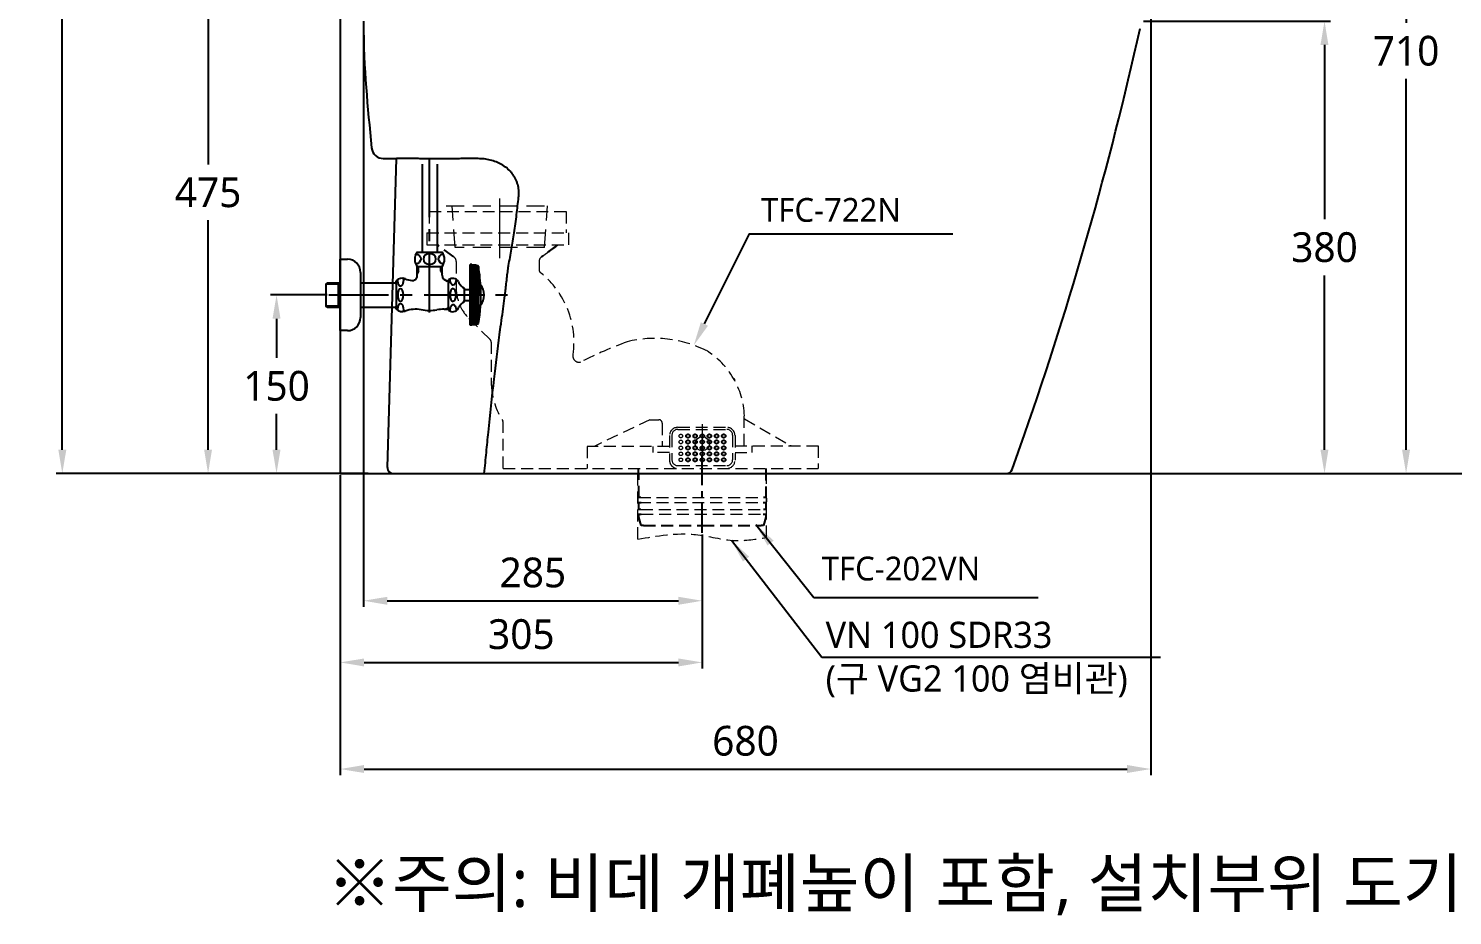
# Model space of a CAD drawing. Extents: x 1268 to 7307, y -579 to 1973.
# Drawn here: x 4410 to 5606, y -579 to 166 of the extents above; entities that cross this region are included whole.
import ezdxf

# ---------------------------------------------------------------- set-up
doc = ezdxf.new("R2010")
doc.units = 0
doc.header["$LTSCALE"] = 20
doc.header["$MEASUREMENT"] = 0
doc.linetypes.add('CENTER', pattern=[2, 1.25, -0.25, 0.25, -0.25])
doc.linetypes.add('HIDDEN', pattern=[0.375, 0.25, -0.125])
doc.layers.get('0').update_dxf_attribs({"linetype": 'CONTINUOUS'})
doc.layers.get('DEFPOINTS').update_dxf_attribs({"linetype": 'CONTINUOUS'})
for name, color, linetype in [('00_COMPONENTS', 7, 'CONTINUOUS'), ('1', 7, 'CONTINUOUS'), ('2', 2, 'CONTINUOUS'), ('3', 3, 'CONTINUOUS'), ('4', 4, 'CONTINUOUS'), ('6', 6, 'CONTINUOUS'), ('CEN', 1, 'CENTER'), ('CENTER', 2, 'CENTER')]:
    doc.layers.add(name, color=color, linetype=linetype)
doc.styles.add('GHS', font='romans', dxfattribs={"bigfont": 'ghs'})
doc.styles.add('ROMANS', font='NanumGothic.ttf', dxfattribs={"height": 10.144927})
doc.styles.get("Standard").update_dxf_attribs({"font": 'NanumGothic.ttf'})
doc.dimstyles.get("Standard").update_dxf_attribs({"dimtxt": 2.7, "dimasz": 2.5, "dimexe": 1.5, "dimexo": 1.5, "dimgap": 1.5, "dimtad": 1, "dimdec": 0, "dimlfac": 10, "dimzin": 0, "dimdsep": 46, "dimtxsty": 'Standard', "dimcen": 0, "dimclrt": 2, "dimadec": 0, "dimazin": 0, "dimtfac": 1, "dimtdec": 0, "dimtmove": 0, "dimatfit": 3, "dimfxl": 0, "dimtolj": 1, "dimtzin": 0, "dimarcsym": 0})

# ---------------------------------------------------------------- blocks, each defined once
blk = doc.blocks.new('*D22')
at = {"color": 3, "lineweight": -2}
for p, q in [((5503.7, 502.5), (5572, 502.5)), ((5567, 482.5), (5567, 171)), ((5567, -187.5), (5567, 124)), ((5546.5, -207.5), (5572, -207.5))]:
    blk.add_line(p, q, dxfattribs=at)
at = {"color": 3}
for points in [[(5563.6, 482.5), (5570.3, 482.5), (5567, 502.5)], [(5563.6, -187.5), (5570.3, -187.5), (5567, -207.5)]]:
    blk.add_solid(points, dxfattribs=at)
at = {"layer": 'DEFPOINTS', "color": 0}
for p in [(5502.2, 502.5), (5545, -207.5), (5567, -207.5)]:
    blk.add_point(p, dxfattribs=at)
at = {"color": 2, "insert": (5567, 147.5), "char_height": 25, "attachment_point": 5}
blk.add_mtext('\\A1;710', dxfattribs=at)
blk = doc.blocks.new('*D24')
at = {"color": 3, "lineweight": -2}
for p, q in [((4661.1, -57.5), (4613.7, -57.5)), ((4618.7, -77.5), (4618.7, -110.4)), ((4618.7, -187.5), (4618.7, -157.5)), ((4670.7, -207.5), (4613.7, -207.5))]:
    blk.add_line(p, q, dxfattribs=at)
at = {"color": 3}
for points in [[(4615.3, -77.5), (4622, -77.5), (4618.7, -57.5)], [(4615.3, -187.5), (4622, -187.5), (4618.7, -207.5)]]:
    blk.add_solid(points, dxfattribs=at)
at = {"layer": 'DEFPOINTS', "color": 0}
for p in [(4618.7, -57.5), (4662.6, -57.5), (4672.2, -207.5)]:
    blk.add_point(p, dxfattribs=at)
at = {"color": 2, "insert": (4618.7, -134), "char_height": 25, "attachment_point": 5}
blk.add_mtext('\\A1;150', dxfattribs=at)
blk = doc.blocks.new('*D16')
at = {"color": 3, "lineweight": -2}
for p, q in [((5346.5, 172.5), (5503.5, 172.5)), ((5498.5, 152.5), (5498.5, 6.1)), ((5498.5, -187.5), (5498.5, -41.2)), ((5289.7, -207.5), (5503.5, -207.5))]:
    blk.add_line(p, q, dxfattribs=at)
at = {"color": 3}
for points in [[(5495.1, 152.5), (5501.8, 152.5), (5498.5, 172.5)], [(5495.1, -187.5), (5501.8, -187.5), (5498.5, -207.5)]]:
    blk.add_solid(points, dxfattribs=at)
at = {"layer": 'DEFPOINTS', "color": 0}
for p in [(5345, 172.5), (5498.5, 172.5), (5288.2, -207.5)]:
    blk.add_point(p, dxfattribs=at)
at = {"color": 2, "insert": (5498.5, -17.5), "char_height": 25, "attachment_point": 5}
blk.add_mtext('\\A1;380', dxfattribs=at)
blk = doc.blocks.new('*D17')
at = {"color": 3, "lineweight": -2}
for p, q in [((4691.7, 171), (4691.7, -319.4)), ((4976.1, -258.8), (4976.1, -319.4)), ((4711.7, -314.4), (4956.1, -314.4))]:
    blk.add_line(p, q, dxfattribs=at)
at = {"color": 3}
for points in [[(4711.7, -311.1), (4711.7, -317.8), (4691.7, -314.4)], [(4956.1, -311.1), (4956.1, -317.8), (4976.1, -314.4)]]:
    blk.add_solid(points, dxfattribs=at)
at = {"layer": 'DEFPOINTS', "color": 0}
for p in [(4691.7, 172.5), (4976.1, -257.3, 0), (4976.1, -314.4)]:
    blk.add_point(p, dxfattribs=at)
at = {"color": 2, "insert": (4833.9, -290.8), "char_height": 25, "attachment_point": 5}
blk.add_mtext('\\A1;285', dxfattribs=at)
blk = doc.blocks.new('*D18')
at = {"color": 3, "lineweight": -2}
for p, q in [((4853.2, 264.8), (4556.2, 264.8)), ((4561.2, 244.8), (4561.2, 52.1)), ((4561.2, -187.5), (4561.2, 5.2)), ((4695.7, -207.5), (4556.2, -207.5))]:
    blk.add_line(p, q, dxfattribs=at)
at = {"color": 3}
for points in [[(4557.9, 244.8), (4564.5, 244.8), (4561.2, 264.8)], [(4557.9, -187.5), (4564.5, -187.5), (4561.2, -207.5)]]:
    blk.add_solid(points, dxfattribs=at)
at = {"layer": 'DEFPOINTS', "color": 0}
for p in [(4561.2, 264.8), (4854.7, 264.8), (4697.2, -207.5)]:
    blk.add_point(p, dxfattribs=at)
at = {"color": 2, "insert": (4561.2, 28.6), "char_height": 25, "attachment_point": 5}
blk.add_mtext('\\A1;475', dxfattribs=at)
blk = doc.blocks.new('*D19')
at = {"color": 3, "lineweight": -2}
for p, q in [((4672.2, -209), (4672.2, -371.2)), ((4976.1, -258.8), (4976.1, -371.2)), ((4692.2, -366.2), (4956.1, -366.2))]:
    blk.add_line(p, q, dxfattribs=at)
at = {"color": 3}
for points in [[(4692.2, -362.9), (4692.2, -369.6), (4672.2, -366.2)], [(4956.1, -362.9), (4956.1, -369.6), (4976.1, -366.2)]]:
    blk.add_solid(points, dxfattribs=at)
at = {"layer": 'DEFPOINTS', "color": 0}
for p in [(4672.2, -207.5), (4976.1, -257.3, 0), (4976.1, -366.2)]:
    blk.add_point(p, dxfattribs=at)
at = {"color": 2, "insert": (4824.2, -342.6), "char_height": 25, "attachment_point": 5}
blk.add_mtext('\\A1;305', dxfattribs=at)
blk = doc.blocks.new('*D20')
at = {"color": 3, "lineweight": -2}
for p, q in [((5352.7, 209.6), (5352.7, -460.8)), ((4672.2, -209), (4672.2, -460.8)), ((4692.2, -455.8), (5332.7, -455.8))]:
    blk.add_line(p, q, dxfattribs=at)
at = {"color": 3}
for points in [[(4692.2, -452.4), (4692.2, -459.1), (4672.2, -455.8)], [(5332.7, -452.4), (5332.7, -459.1), (5352.7, -455.8)]]:
    blk.add_solid(points, dxfattribs=at)
at = {"layer": 'DEFPOINTS', "color": 0}
for p in [(5352.7, 211.1), (4672.2, -207.5), (5352.7, -455.8)]:
    blk.add_point(p, dxfattribs=at)
at = {"color": 2, "insert": (5012.4, -432.2), "char_height": 25, "attachment_point": 5}
blk.add_mtext('\\A1;680', dxfattribs=at)
blk = doc.blocks.new('*D25')
at = {"color": 3, "lineweight": -2}
for p, q in [((4736.8, 740.9), (4433.8, 740.9)), ((4438.8, 720.9), (4438.8, 290.3)), ((4438.8, -187.5), (4438.8, 243.1)), ((4670.7, -207.5), (4433.8, -207.5))]:
    blk.add_line(p, q, dxfattribs=at)
at = {"color": 3}
for points in [[(4435.5, 720.9), (4442.2, 720.9), (4438.8, 740.9)], [(4435.5, -187.5), (4442.2, -187.5), (4438.8, -207.5)]]:
    blk.add_solid(points, dxfattribs=at)
at = {"layer": 'DEFPOINTS', "color": 0}
for p in [(4738.3, 740.9), (4438.8, -207.5), (4672.2, -207.5)]:
    blk.add_point(p, dxfattribs=at)
at = {"color": 2, "insert": (4438.8, 266.7), "char_height": 25, "attachment_point": 5}
blk.add_mtext('\\A1;955', dxfattribs=at)

msp = doc.modelspace()

# ---------------------------------------------------------------- linework, layer by layer
for p, q in [((4708.3, 57.2), (4719.4, 57)), ((4711.8, -202.4), (4719.4, 57)), ((5236.2, -204.2), (5246.7, -174.6)), ((4711.5, -207.5), (4711.7, -207.5)), ((4716.8, -207.5), (5231.5, -207.5))]:
    msp.add_line(p, q)
at = {"color": 2, "linetype": 'HIDDEN', "lineweight": 0, "ltscale": 2}
for p, q in [((4746.8, 12.6, 0), (4861.8, 12.6, 0)), ((4746.8, 12.6, 0), (4746.8, -5.4, 0)), ((4861.8, 12.6, 0), (4861.8, -5.4, 0)), ((4744.8, -5.4, 0), (4863.8, -5.4, 0)), ((4744.8, -5.4, 0), (4744.8, -15.4, 0)), ((4863.8, -5.4, 0), (4863.8, -15.4, 0)), ((4744.8, -15.4, 0), (4863.8, -15.4, 0)), ((4767.4, -25.4, 0), (4753.5, -15.4, 0)), ((4841.2, -25.4, 0), (4855.1, -15.4, 0)), ((4769.5, -29.5, 0), (4769.5, -52.7, 0)), ((4839.1, -29.4, 0), (4839.1, -36.4, 0)), ((4780.2, -77.3, 0), (4798.1, -95, 0)), ((4798.9, -97.1, 0), (4799, -133.7, 0)), ((4809, -203.3, 0), (4809, -164.8, 0)), ((4932.1, -162.3, 0), (4885.4, -184.7, 0)), ((4932.1, -162.3, 0), (4939.5, -162.3, 0)), ((4942.5, -165.3, 0), (4942.5, -184.7, 0)), ((5011.4, -184.2, 0), (5011.4, -159, 0)), ((5011.6, -161.5, 0), (5049.9, -183.8, 0)), ((4948.6, -175.7, 0), (4948.6, -196.3, 0)), ((4950.6, -175.4, 0), (4950.6, -195.9, 0)), ((4955.6, -168.7, 0), (4996.6, -168.7, 0)), ((4955.6, -170.4, 0), (4996.6, -170.4, 0)), ((5001.6, -175.4, 0), (5001.6, -195.9, 0)), ((5003.6, -175.7, 0), (5003.6, -196.3, 0)), ((4948.6, -184.7, 0), (4879.4, -184.7, 0)), ((4879.4, -184.7, 0), (4879.4, -203.3, 0)), ((4934.5, -184.7, 0), (4934.5, -189.8, 0)), ((4948.6, -189.8, 0), (4934.5, -189.8, 0)), ((5003.6, -184.2, 0), (5073.5, -184.2, 0)), ((5003.6, -189.8, 0), (5018, -189.8, 0)), ((5018, -189.8, 0), (5018, -184.2, 0)), ((5073.5, -184.2, 0), (5073.5, -203.3, 0)), ((4955.6, -200.9, 0), (4996.6, -200.9, 0)), ((4809, -203.3, 0), (5073.5, -203.3, 0)), ((4922.1, -228.3, 0), (4922.1, -231.3, 0)), ((4922.8, -227.8, 0), (4922.6, -227.8, 0)), ((4922.8, -231.8, 0), (4922.6, -231.8, 0)), ((4922.8, -227.8, 0), (5029.6, -227.8, 0)), ((4922.8, -231.8, 0), (5029.6, -231.8, 0)), ((4924.6, -237.8, 0), (5027.6, -237.8, 0)), ((5030.1, -228.3, 0), (5030.1, -231.3, 0)), ((4924.9, -241.8, 0), (5027.3, -241.8, 0))]:
    msp.add_line(p, q, dxfattribs=at)
at = {"color": 3, "linetype": 'HIDDEN', "lineweight": 0, "ltscale": 2}
for p, q in [((4922.1, -262.7, 0), (4922.1, -203.3, 0)), ((5030.1, -261.2, 0), (5030.1, -203.3, 0))]:
    msp.add_line(p, q, dxfattribs=at)
at = {"color": 2, "linetype": 'HIDDEN', "ltscale": 2}
for p, q in [((4922.8, -227.8, 0), (4922.7, -203.3, 0)), ((5029.6, -203.3, 0), (5029.4, -227.8, 0)), ((4924.6, -237.8, 0), (4922.6, -237.8, 0)), ((4922.8, -231.8, 0), (4924.9, -231.8, 0)), ((4922.8, -237.8, 0), (4922.8, -231.8, 0)), ((5027.3, -231.8, 0), (5029.4, -231.8, 0)), ((5029.4, -227.8, 0), (5027.6, -227.8, 0)), ((5029.6, -237.8, 0), (5027.6, -237.8, 0)), ((5029.4, -231.8, 0), (5029.4, -237.8, 0)), ((4922.6, -241.8, 0), (4924.9, -241.8, 0)), ((4922.9, -244.3, 0), (4922.9, -241.8, 0)), ((4924.7, -251.3, 0), (4922.9, -244.3, 0)), ((5027.3, -241.8, 0), (5029.6, -241.8, 0)), ((5029.4, -244.3, 0), (5027.5, -251.3, 0)), ((5029.4, -241.8, 0), (5029.4, -244.3, 0)), ((4926.7, -251.3, 0), (4924.7, -251.3, 0)), ((4926.7, -251.3, 0), (4976.1, -251.3, 0)), ((4976.1, -251.3, 0), (5025.5, -251.3, 0)), ((5027.5, -251.3, 0), (5025.5, -251.3, 0))]:
    msp.add_line(p, q, dxfattribs=at)
at = {"linetype": 'HIDDEN', "ltscale": 2}
msp.add_line((4924.6, -227.8, 0), (4922.8, -227.8, 0), dxfattribs=at)
at = {"color": 2, "linetype": 'HIDDEN', "lineweight": 0, "ltscale": 2}
for centre in [(4958.1, -176, 0), (4958.1, -181, 0), (4958.1, -186, 0), (4958.1, -191, 0), (4958.1, -196, 0)]:
    msp.add_circle(centre, 1.5, dxfattribs=at)
for centre, radius, start, end in [((2365.1, 829.1), 3051.4, 340.7949, 347.4553), ((4708.4, 67.1), 9.99, 186.5384, 269.3634), ((4716.8, -202.5), 5, 178.3314, 270), ((5231.5, -202.5), 5, 270, 340.4669)]:
    msp.add_arc(centre, radius, start, end)
for centre, radius, start, end in [((4764.5, -29.5, 0), 5, 0.0447, 54.1067), ((4844.1, -29.5, 0), 5, 125.8861, 179.7556), ((4842.1, -36.4, 0), 3, 179.7556, 231.4151), ((4793.6, -97.2, 0), 74.8, 351.5468, 51.4151), ((4805.9, -51.5, 0), 36.4, 181.8849, 225.0733), ((4795.9, -97.1, 0), 3, 0.0895, 45.2408), ((4936.2, -190.3, 0), 96.3, 63.2809, 103.9725), ((5044.1, -452.3, 0), 378.8, 110.2437, 116.5549), ((4944.5, -161.4, 0), 67, 2.0828, 58.4605), ((4872.5, -109, 0), 5, 171.5468, 296.5549), ((4857.1, -131.2, 0), 58.1, 182.4762, 213.3534), ((4806, -164.8, 0), 3, 0, 33.3534), ((4939.5, -165.3, 0), 3, 0, 90), ((4955.6, -175.7, 0), 7, 90, 180), ((4955.6, -175.4, 0), 5, 90, 180), ((4996.6, -175.7, 0), 7, 0, 90), ((4996.6, -175.4, 0), 5, 0, 90), ((5051.4, -181.2, 0), 3, 239.7939, 270), ((4955.6, -196.3, 0), 7, 179.7381, 270), ((4955.6, -195.9, 0), 5, 180, 270), ((4996.6, -195.9, 0), 5, 270, 0), ((4996.6, -196.3, 0), 7, 270, 0), ((4922.6, -228.3, 0), 0.5, 90, 180), ((4922.6, -231.3, 0), 0.5, 180, 270), ((4922.6, -238.3, 0), 0.5, 90, 180), ((5029.6, -228.3, 0), 0.5, 0, 90), ((5029.6, -231.3, 0), 0.5, 270, 0), ((5029.6, -238.3, 0), 0.5, 0, 90), ((4922.6, -241.3, 0), 0.5, 180, 270), ((5029.6, -241.3, 0), 0.5, 270, 0)]:
    msp.add_arc(centre, radius, start, end, dxfattribs=at)
at = {"color": 3, "linetype": 'HIDDEN', "lineweight": 0, "ltscale": 2}
msp.add_spline([(4922.1, -262.7, 0), (4970.4, -258.8, 0), (5003.7, -263.8, 0), (5030.1, -261.2, 0)], degree=3, dxfattribs=at)
at = {"layer": '00_COMPONENTS', "color": 7, "linetype": 'HIDDEN', "lineweight": 0, "ltscale": 3}
for p, q in [((4768.6, -17.5), (4766.1, 17.5, 0)), ((4843.6, -17.5), (4846.1, 17.5, 0))]:
    msp.add_line(p, q, dxfattribs=at)
at = {"layer": '00_COMPONENTS', "color": 1, "linetype": 'CENTER', "lineweight": 0, "ltscale": 2}
msp.add_line((4976.1, -166), (4976.1, -199), dxfattribs=at)
at = {"layer": '1', "color": 252, "linetype": 'HIDDEN', "ltscale": 2}
for q in [(4753.5, -15.4, 0), (4754.1, -15.8, 0), (4754.1, -15.8, 0), (4754.1, -15.8, 0)]:
    msp.add_line((4767.4, -25.4, 0), q, dxfattribs=at)
at = {"layer": '1', "color": 2, "linetype": 'HIDDEN', "ltscale": 2}
for centre in [(4964.1, -176, 0), (4964.1, -176, 0), (4970.1, -176, 0), (4970.1, -176, 0), (4976.1, -176, 0), (4982.1, -176, 0), (4982.1, -176, 0), (4988.1, -176, 0), (4988.1, -176, 0), (4994.1, -176, 0), (4994.1, -176, 0), (4964.1, -181, 0), (4964.1, -181, 0), (4964.1, -186, 0), (4964.1, -186, 0), (4964.1, -191, 0), (4964.1, -191, 0), (4970.1, -181, 0), (4970.1, -181, 0), (4970.1, -186, 0), (4970.1, -186, 0), (4970.1, -191, 0), (4970.1, -191, 0), (4976.1, -181, 0), (4976.1, -186, 0), (4976.1, -191, 0), (4982.1, -181, 0), (4982.1, -181, 0), (4982.1, -186, 0), (4982.1, -186, 0), (4982.1, -191, 0), (4982.1, -191, 0), (4988.1, -181, 0), (4988.1, -181, 0), (4988.1, -186, 0), (4988.1, -186, 0), (4988.1, -191, 0), (4988.1, -191, 0), (4994.1, -181, 0), (4994.1, -181, 0), (4994.1, -186, 0), (4994.1, -186, 0), (4994.1, -191, 0), (4994.1, -191, 0), (4964.1, -196, 0), (4964.1, -196, 0), (4970.1, -196, 0), (4970.1, -196, 0), (4976.1, -196, 0), (4976.1, -196, 0), (4982.1, -196, 0), (4982.1, -196, 0), (4988.1, -196, 0), (4988.1, -196, 0), (4994.1, -196, 0), (4994.1, -196, 0)]:
    msp.add_circle(centre, 1.5, dxfattribs=at)
at = {"layer": '1', "color": 252, "linetype": 'HIDDEN', "ltscale": 2}
for centre in [(4976.1, -176, 0), (4976.1, -181, 0), (4976.1, -186, 0), (4976.1, -191, 0)]:
    msp.add_circle(centre, 1.5, dxfattribs=at)
at = {"layer": '1', "color": 7, "linetype": 'Continuous'}
msp.add_open_spline([(4691.7, 172.5), (4691.8, 130.7), (4695.1, 101.4), (4698.5, 66)], degree=3, dxfattribs=at)
for points, knots in [([(4788, 57), (4786, 57), (4782, 57), (4776.2, 57), (4770.5, 57), (4764.9, 56.9), (4759.6, 56.9), (4754.4, 56.9), (4749.4, 56.9), (4744.7, 56.9), (4740.1, 57), (4735.9, 57), (4731.8, 57), (4728.1, 57), (4724.6, 57), (4721.7, 57), (4720, 57), (4719.4, 57)], [0, 0, 0, 0, 0.0629533, 0.1253625, 0.1872256, 0.2485506, 0.3093512, 0.3696294, 0.4294112, 0.488686, 0.5473821, 0.6055918, 0.6633288, 0.7205901, 0.7773742, 0.8336937, 0.8721122, 0.8721122, 0.8721122, 0.8721122]), ([(4820.8, 36.5), (4820.5, 37.3), (4819.9, 38.9), (4818.7, 41.3), (4817.3, 43.5), (4815.2, 46.2), (4812, 49.3), (4807.7, 52.2), (4803, 54.4), (4798.1, 55.9), (4793.1, 56.9), (4789.7, 57), (4788, 57)], [0, 0, 0, 0, 0.062411, 0.125525, 0.18848, 0.251028, 0.375922, 0.500798, 0.623376, 0.750231, 0.873068, 1, 1, 1, 1]), ([(4821.9, 24.5), (4822, 25.3), (4822.2, 26.9), (4822.2, 29.3), (4821.9, 31.7), (4821.5, 34.1), (4821, 35.7), (4820.8, 36.5)], [0, 0, 0, 0, 0.200815, 0.399483, 0.597741, 0.797342, 1, 1, 1, 1]), ([(4793.1, -207.5), (4793.7, -201.6), (4794.8, -190), (4797.5, -163.6), (4801, -130.6), (4804.3, -103.2), (4805.9, -90.3), (4806.1, -88.9), (4806.8, -84.3), (4808, -76.7), (4809.1, -67.1), (4810.2, -59.5), (4811, -53.2), (4811.6, -47.8), (4812.2, -42.2), (4812.8, -37.7), (4813.1, -34.9), (4813.3, -33.7), (4814.3, -28.5), (4816, -19.1), (4818.3, -4.8), (4820.3, 9.7), (4821.4, 19.7), (4821.9, 24.5)], [0, 0, 0, 0, 0.075788, 0.148193, 0.338779, 0.500005, 0.501641, 0.50599, 0.517492, 0.562449, 0.603915, 0.641493, 0.661715, 0.68498, 0.711099, 0.734236, 0.743579, 0.747043, 0.750821, 0.811024, 0.870741, 0.937083, 1, 1, 1, 1])]:
    msp.add_open_spline(points, degree=3, knots=knots, dxfattribs=at)
at = {"layer": '1', "color": 252, "linetype": 'HIDDEN', "ltscale": 2}
for points, degree in [([(4854.4, -15.8, 0), (4841.2, -25.4, 0)], 1), ([(4854.4, -15.8, 0), (4850, -19, 0), (4845.6, -22.2, 0), (4841.2, -25.4, 0)], 3), ([(4854.4, -15.8, 0), (4841.2, -25.4, 0)], 1), ([(4854.4, -15.8, 0), (4850, -19, 0), (4845.6, -22.2, 0), (4841.2, -25.4, 0)], 3), ([(5002.1, -127.3, 0), (5002.5, -127.8, 0), (5002.8, -128.4, 0), (5003.1, -128.9, 0)], 3), ([(5002.1, -127.3, 0), (5002.5, -127.8, 0), (5002.8, -128.4, 0), (5003.1, -128.9, 0)], 3)]:
    msp.add_open_spline(points, degree=degree, dxfattribs=at)
at = {"layer": '3', "color": 1, "linetype": 'CENTER', "lineweight": 0, "ltscale": 2}
msp.add_line((4806.1, -26.6, 0), (4806.1, 24.5, 0), dxfattribs=at)
at = {"layer": '3', "color": 7, "linetype": 'HIDDEN', "lineweight": 0, "ltscale": 3}
for p, q in [((4761.1, 17.5, 0), (4851.1, 17.5, 0)), ((4843.6, -17.5), (4768.6, -17.5))]:
    msp.add_line(p, q, dxfattribs=at)
at = {"layer": '3', "elevation": 0}
msp.add_lwpolyline([(4977.9, -81.9), (5015.7, -6.2), (5186.4, -6.2)], dxfattribs=at)
at = {"layer": '3', "color": 7, "linetype": 'Continuous', "lineweight": 0}
msp.add_circle((4976.1, -182.5), 6, dxfattribs=at)
msp.add_circle((4976.1, -182.5), 6, dxfattribs=at)
at = {"layer": '3'}
msp.add_solid([(4980.9, -83.4, 0), (4969, -99.8, 0), (4974.9, -80.4, 0)], dxfattribs=at)
at = {"layer": '4'}
for p, q in [((4740.9, 52.5), (4740.9, -21.5)), ((4753.6, 52.5), (4753.6, -21.5)), ((4736.7, -21.5), (4740.9, -21.5)), ((4740.9, -21.5), (4757.7, -21.5)), ((4672.2, -87.5), (4672.2, -27.5)), ((4672.2, -27.5), (4678.2, -27.5)), ((4736.7, -33.5), (4757.7, -33.5)), ((4736.7, -41.4), (4736.7, -33.5)), ((4738, -37.5), (4738, -33.5)), ((4756.5, -37.5), (4756.5, -33.5)), ((4757.7, -41), (4757.7, -33.5)), ((4782.7, -32), (4781.2, -32)), ((4781.2, -33), (4781.2, -32)), ((4781.2, -57.5), (4781.2, -33)), ((4782.7, -32.2), (4782.7, -32)), ((4782.7, -32.2), (4782.7, -57.5)), ((4786.2, -32.9), (4782.7, -32.9)), ((4786.2, -33.9), (4782.7, -33.9)), ((4786.2, -34.9), (4782.7, -34.9)), ((4786.2, -32.5), (4783, -32.5)), ((4786.7, -33), (4786.2, -32.5)), ((4786.2, -32.5), (4786.2, -57.5)), ((4787.6, -33), (4786.7, -33)), ((4786.7, -33), (4786.7, -57.5)), ((4788.1, -33.5), (4788.1, -57.5)), ((4660.2, -48.3), (4661.2, -47.3)), ((4661.2, -47.3), (4672.2, -47.3)), ((4670.7, -67.8), (4670.7, -47.3)), ((4670.7, -48.3), (4671.7, -47.3)), ((4689.2, -38.5), (4689.2, -76.5)), ((4689.2, -47.3), (4719.2, -47.3)), ((4719.2, -48.3), (4719.2, -45.5)), ((4736.7, -37.5), (4738, -37.5)), ((4738, -37.5), (4736.7, -39.7)), ((4756.5, -37.5), (4757.7, -37.5)), ((4756.5, -37.5), (4757.7, -39.7)), ((4762.2, -46.3), (4760.9, -45.3)), ((4762.2, -45.5), (4763.1, -45.5)), ((4762.2, -46.3), (4762.2, -45.5)), ((4762.2, -46.3), (4763.1, -46.3)), ((4763.1, -45.5), (4763.1, -44.8)), ((4763.1, -69.5), (4763.1, -45.5)), ((4771.3, -46.2), (4771.8, -47.2)), ((4786.2, -35.9), (4782.7, -35.9)), ((4786.2, -36.9), (4782.7, -36.9)), ((4786.2, -37.9), (4782.7, -37.9)), ((4786.2, -38.9), (4782.7, -38.9)), ((4786.2, -39.9), (4782.7, -39.9)), ((4786.2, -40.9), (4782.7, -40.9)), ((4786.2, -41.9), (4782.7, -41.9)), ((4786.2, -42.9), (4782.7, -42.9)), ((4786.2, -43.9), (4782.7, -43.9)), ((4786.2, -44.9), (4782.7, -44.9)), ((4786.2, -45.9), (4782.7, -45.9)), ((4786.2, -46.9), (4782.7, -46.9)), ((4670.7, -48.3), (4660.2, -48.3)), ((4660.4, -66.8), (4660.4, -48.3)), ((4672.2, -47.9), (4672.2, -67.2)), ((4719.2, -48.3), (4719.2, -66.8)), ((4776.1, -51.8), (4776.1, -52.8)), ((4776.1, -52.8), (4776.1, -62.3)), ((4776.1, -52.8), (4781.2, -52.8)), ((4781.2, -83), (4781.2, -57.5)), ((4786.2, -47.9), (4782.7, -47.9)), ((4786.2, -48.9), (4782.7, -48.9)), ((4786.2, -49.9), (4782.7, -49.9)), ((4786.2, -50.9), (4782.7, -50.9)), ((4786.2, -51.9), (4782.7, -51.9)), ((4786.2, -52.9), (4782.7, -52.9)), ((4786.2, -53.9), (4782.7, -53.9)), ((4786.2, -54.9), (4782.7, -54.9)), ((4786.2, -55.9), (4782.7, -55.9)), ((4786.2, -56.9), (4782.7, -56.9)), ((4782.7, -82.8), (4782.7, -57.5)), ((4786.2, -58.1), (4782.7, -58.1)), ((4786.2, -59.1), (4782.7, -59.1)), ((4786.2, -82.5), (4786.2, -57.5)), ((4786.7, -82), (4786.7, -57.5)), ((4788.1, -81.5), (4788.1, -57.5)), ((4670.7, -66.8), (4660.2, -66.8)), ((4661.2, -67.8), (4660.2, -66.8)), ((4661.2, -67.8), (4672.2, -67.8)), ((4671.7, -67.8), (4670.7, -66.8)), ((4689.2, -67.8), (4719.2, -67.8)), ((4719.2, -69.5), (4719.2, -66.8)), ((4719.2, -67.8), (4719.2, -68)), ((4719.2, -69.5), (4719.2, -68)), ((4759.5, -69.5), (4763.1, -69.5)), ((4762.2, -68.8), (4760.9, -69.5)), ((4762.2, -68.8), (4763.1, -68.8)), ((4762.2, -69.5), (4762.2, -68.8)), ((4763.1, -70.3), (4763.1, -69.5)), ((4771.3, -68.9), (4771.8, -67.9)), ((4776.1, -62.3), (4781.2, -62.3)), ((4776.1, -63.3), (4776.1, -62.3)), ((4786.2, -60.1), (4782.7, -60.1)), ((4786.2, -61.1), (4782.7, -61.1)), ((4786.2, -62.1), (4782.7, -62.1)), ((4786.2, -63.1), (4782.7, -63.1)), ((4786.2, -64.1), (4782.7, -64.1)), ((4786.2, -65.1), (4782.7, -65.1)), ((4786.2, -66.1), (4782.7, -66.1)), ((4786.2, -67.1), (4782.7, -67.1)), ((4786.2, -68.1), (4782.7, -68.1)), ((4786.2, -69.1), (4782.7, -69.1)), ((4786.2, -70.1), (4782.7, -70.1)), ((4786.2, -71.1), (4782.7, -71.1)), ((4782.7, -83), (4781.2, -83)), ((4786.2, -72.1), (4782.7, -72.1)), ((4786.2, -73.1), (4782.7, -73.1)), ((4786.2, -74.1), (4782.7, -74.1)), ((4786.2, -75.1), (4782.7, -75.1)), ((4786.2, -76.1), (4782.7, -76.1)), ((4786.2, -77.1), (4782.7, -77.1)), ((4786.2, -78.1), (4782.7, -78.1)), ((4786.2, -79.1), (4782.7, -79.1)), ((4786.2, -80.1), (4782.7, -80.1)), ((4786.2, -81.1), (4782.7, -81.1)), ((4786.2, -82.1), (4782.7, -82.1)), ((4782.7, -82.8), (4782.7, -83)), ((4786.2, -82.5), (4783, -82.5)), ((4786.7, -82), (4786.2, -82.5)), ((4787.6, -82), (4786.7, -82)), ((4678.2, -87.5), (4672.2, -87.5))]:
    msp.add_line(p, q, dxfattribs=at)
for centre, radius, start, end in [((4744.7, -27.5), 10, 143.1301, 216.8699), ((4749.7, -27.5), 10, 323.1301, 36.8699), ((4678.2, -38.5), 11, 0, 90), ((4783, -32.2), 0.3, 180, 270), ((4787.6, -33.7), 0.7, 9.4934, 90), ((4645.2, -57.5), 145, 1.9431, 9.4934), ((4724.1, -50.5), 7, 69.0339, 134.5129), ((4735.5, -20.8), 24.8, 249.0339, 262.2883), ((4732.7, -41.4), 4, 262.2883, 0), ((4762.2, -41), 4.5, 180, 270), ((4766.6, -48.9), 5.36, 30, 130.4306), ((4783.9, -40.2), 14, 210, 236.1902), ((4645.2, -57.5), 145, 350.5066, 1.9431), ((4779, -57.6), 14, 0.2473, 38.2141), ((4779, -57.5), 14, 321.7859, 359.7527), ((4724.1, -64.5), 7, 225.5, 290.9661), ((4735.5, -94.3), 24.8, 79.2627, 110.9661), ((4747.2, -32.5), 38, 259.2627, 279.3048), ((4759.5, -107.5), 38, 90, 99.3048), ((4766.6, -66.2), 5.36, 229.5694, 330), ((4783.9, -74.9), 14, 123.8098, 150), ((4678.2, -76.5), 11, 270, 0), ((4783, -82.8), 0.3, 90, 180), ((4787.6, -81.3), 0.7, 270, 350.5066)]:
    msp.add_arc(centre, radius, start, end, dxfattribs=at)
at = {"layer": '4', "extrusion": (0, 0, -1)}
for centre, major_axis, ratio, start_param, end_param in [((4734.5, -27.3), (-5.23, 0), 0.866391, 1.824119, 4.49897), ((4760, -27.3), (-5.23, 0), 0.866391, 4.942097, 7.58465), ((4722.8, -45), (0, -5.22), 0.46009, 4.433611, 7.934688), ((4766.9, -43.9), (0, -5.4), 0.478204, 4.79078, 7.834251), ((4722.8, -69.9), (0, -5.22), 0.46009, 1.472186, 5.009627), ((4766.9, -70.9), (0, -5.4), 0.478204, 1.540108, 4.68362)]:
    msp.add_ellipse(centre, major_axis=major_axis, ratio=ratio, start_param=start_param, end_param=end_param, dxfattribs=at)
for centre, major_axis, ratio in [((4747.2, -27.3), (-5.23, 0), 0.866391), ((4722.8, -57.5), (0, -5.22), 0.46009), ((4766.9, -57.5), (0, -5.4), 0.478204)]:
    msp.add_ellipse(centre, major_axis=major_axis, ratio=ratio, dxfattribs=at)
at = {"layer": '6'}
for points in [[(5853.8, 1717.5), (4672.2, 1717.5), (4672.2, -207.5)], [(4672.2, -207.5), (6072.2, -207.5)]]:
    msp.add_lwpolyline(points, dxfattribs=at)
at = {"layer": 'CEN'}
msp.add_line((4976.1, -257.3, 0), (4976.1, -184.3, 0), dxfattribs=at)
at = {"layer": 'CENTER', "color": 1, "linetype": 'CENTER', "ltscale": 2}
for p, q in [((4747.2, -72.2), (4747.2, 64.3)), ((4662.6, -57.5), (4814.1, -57.5))]:
    msp.add_line(p, q, dxfattribs=at)

# ---------------------------------------------------------------- texts
at = {"layer": '2', "attachment_point": 4, "style": 'ROMANS'}
for s, insert, char_height in [('TFC-722N', (5025.5, 13.8, 0), 20), ('TFC-202VN', (5076.4, -287.5, 0), 20), ('VN 100 SDR33\\P(구 VG2 100 염비관)', (5079.7, -363.8), 22)]:
    msp.add_mtext(s, dxfattribs=dict(at, insert=insert, char_height=char_height))
at = {"layer": '3', "color": 1, "insert": (4661.1, -531.6), "char_height": 40, "attachment_point": 1, "style": 'GHS'}
msp.add_mtext_dynamic_manual_height_columns('{\\fNanumGothic|b0|i0|c129|p50;※주의: 비데 개폐높이 포함, 설치부위 도기허용차는 ±5%이므로 반드시 실측 확인 후 시공하십시오.}', width=2648.262, gutter_width=13.5, heights=[0], dxfattribs=at)

# ---------------------------------------------------------------- dimensions: what is measured, and where the dimension line sits
for base, p1, p2, text, picture, middle in [((4438.8, -207.5), (4738.3, 740.9), (4672.2, -207.5), '955', '*D25', (4438.8, 266.7)), ((4561.2, 264.8), (4697.2, -207.5), (4854.7, 264.8), '475', '*D18', (4561.2, 28.6))]:
    dim = msp.add_linear_dim(base=base, p1=p1, p2=p2, angle=90, text=text, dimstyle='Standard', override={"dimtxt": 25, "dimasz": 20, "dimexe": 5, "dimgap": 10, "dimtih": 1, "dimtoh": 1, "dimlfac": 1, "dimzin": 12, "dimclrd": 3, "dimclre": 3, "dimazin": 2, "dimarcsym": 1})
    dim.commit()
    dim.dimension.update_dxf_attribs({"geometry": picture, "text_midpoint": middle, "dimtype": 160})
for base, p1, p2, picture, middle in [((5567, -207.5), (5502.2, 502.5), (5545, -207.5), '*D22', (5567, 147.5)), ((4618.7, -57.5), (4672.2, -207.5), (4662.6, -57.5), '*D24', (4618.7, -134))]:
    dim = msp.add_linear_dim(base=base, p1=p1, p2=p2, angle=90, dimstyle='Standard', override={"dimtxt": 25, "dimasz": 20, "dimexe": 5, "dimgap": 10, "dimtih": 1, "dimtoh": 1, "dimlfac": 1, "dimzin": 12, "dimclrd": 3, "dimclre": 3, "dimazin": 2, "dimarcsym": 1})
    dim.commit()
    dim.dimension.update_dxf_attribs({"geometry": picture, "text_midpoint": middle, "dimtype": 160})
dim = msp.add_linear_dim(base=(5352.6533, -455.7809), p1=(4672.2268, -207.5302), p2=(5352.6533, 211.1216), dimstyle='Standard', override={"dimtxt": 25, "dimasz": 20, "dimexe": 5, "dimgap": 10, "dimtih": 1, "dimtoh": 1, "dimlfac": 1, "dimzin": 12, "dimclrd": 3, "dimclre": 3, "dimazin": 2, "dimarcsym": 1})
dim.commit()
dim.dimension.update_dxf_attribs({"geometry": '*D20', "text_midpoint": (5012.44, -432.1722)})
for base, p1, text, picture, middle in [((4976.1, -314.4), (4691.7, 172.5), '285', '*D17', (4833.9, -290.8)), ((4976.1, -366.2), (4672.2, -207.5), '305', '*D19', (4824.2, -342.6))]:
    dim = msp.add_linear_dim(base=base, p1=p1, p2=(4976.1, -257.3, 0), text=text, dimstyle='Standard', override={"dimtxt": 25, "dimasz": 20, "dimexe": 5, "dimgap": 10, "dimtih": 1, "dimtoh": 1, "dimlfac": 1, "dimzin": 12, "dimclrd": 3, "dimclre": 3, "dimazin": 2, "dimarcsym": 1})
    dim.commit()
    dim.dimension.update_dxf_attribs({"geometry": picture, "text_midpoint": middle})
dim = msp.add_linear_dim(base=(5498.5, 172.5), p1=(5288.2, -207.5), p2=(5345, 172.5), angle=90, dimstyle='Standard', override={"dimtxt": 25, "dimasz": 20, "dimexe": 5, "dimgap": 10, "dimtih": 1, "dimtoh": 1, "dimlfac": 1, "dimzin": 12, "dimclrd": 3, "dimclre": 3, "dimazin": 2, "dimarcsym": 1})
dim.commit()
dim.dimension.update_dxf_attribs({"geometry": '*D16', "text_midpoint": (5498.5, -17.5)})

# ---------------------------------------------------------------- leaders
for points, override in [([(5021, -250.3, 0), (5069.9, -311.6, 0), (5258.1, -311.6, 0)], {"dimtxt": 20, "dimasz": 20, "dimexe": 5, "dimgap": 10, "dimtad": 0, "dimlfac": 1, "dimzin": 12, "dimclrd": 3, "dimclre": 3, "dimazin": 2, "dimarcsym": 1}), ([(5000.6, -263.6, 0), (5076.5, -361.8, 0), (5360.9, -361.8, 0)], {"dimtxt": 20, "dimasz": 20, "dimexe": 5, "dimgap": 10, "dimtad": 0, "dimtih": 1, "dimtoh": 1, "dimlfac": 1, "dimzin": 12, "dimclrd": 3, "dimclre": 3, "dimazin": 2, "dimarcsym": 1})]:
    msp.add_leader(points, dimstyle='Standard', override=override)

doc.saveas('drawing.dxf')
